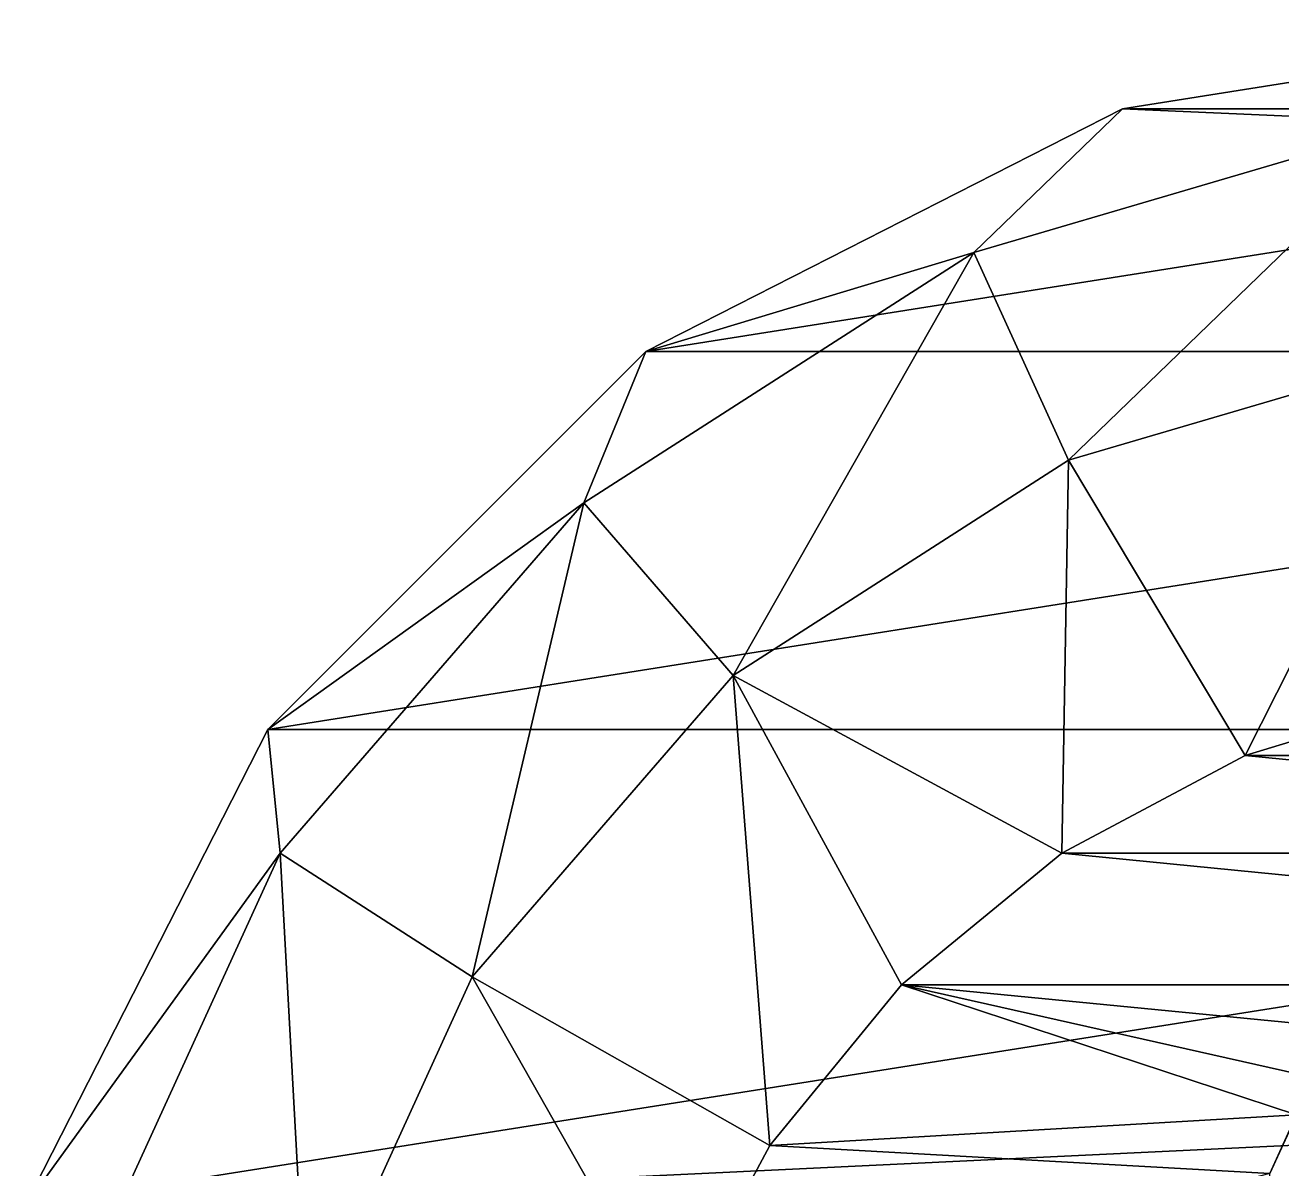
# Model space of a CAD drawing. Extents: x -5.6 to 5.6, y -5.6 to 5.6.
# Drawn here: x -5.367 to -1.217, y 1.866 to 5.643 of the extents above; entities that cross this region are included whole.
import ezdxf

# ---------------------------------------------------------------- set-up
doc = ezdxf.new("R2010")
doc.units = 0

msp = doc.modelspace()

# ---------------------------------------------------------------- linework, layer by layer
for points in [[(1.743422, 5.366553), (0, 5.642665), (-1.743422, 5.366553)], [(-0.765419, 5.323607, -1.322568), (-1.743422, 5.366553), (0, 5.642665)], [(1.743422, 5.366553), (-1.743422, 5.366553), (-3.316539, 4.565048)], [(-2.234248, 4.89232, -1.322568), (-3.316539, 4.565048), (-1.743422, 5.366553)], [(3.316539, 4.565048), (1.743422, 5.366553), (-3.316539, 4.565048)], [(-0.765419, 5.323607, -1.322568), (-2.234248, 4.89232, -1.322568), (-1.743422, 5.366553)], [(-1.920914, 4.206215, -2.443872), (-2.234248, 4.89232, -1.322568), (-0.765419, 5.323607, -1.322568)], [(-0.658076, 4.577018, -2.443872), (-1.920914, 4.206215, -2.443872), (-0.765419, 5.323607, -1.322568)], [(-2.234248, 4.89232, -1.322568), (-3.522071, 4.064686, -1.322568), (-3.316539, 4.565048)], [(-3.028131, 3.49465, -2.443872), (-3.522071, 4.064686, -1.322568), (-2.234248, 4.89232, -1.322568)], [(-1.920914, 4.206215, -2.443872), (-3.028131, 3.49465, -2.443872), (-2.234248, 4.89232, -1.322568)], [(3.316539, 4.565048), (-3.316539, 4.565048), (-4.565048, 3.316539)], [(-3.522071, 4.064686, -1.322568), (-4.565048, 3.316539), (-3.316539, 4.565048)], [(4.565048, 3.316539), (3.316539, 4.565048), (-4.565048, 3.316539)], [(-1.338398, 3.23118, -3.187745), (-1.920914, 4.206215, -2.443872), (-0.658076, 4.577018, -2.443872)], [(-0.682106, 3.430265, -3.187745), (-1.338398, 3.23118, -3.187745), (-0.658076, 4.577018, -2.443872)], [(-1.943242, 2.907885, -3.187745), (-3.028131, 3.49465, -2.443872), (-1.920914, 4.206215, -2.443872)], [(-1.338398, 3.23118, -3.187745), (-1.943242, 2.907885, -3.187745), (-1.920914, 4.206215, -2.443872)], [(-3.522071, 4.064686, -1.322568), (-4.524557, 2.907756, -1.322568), (-4.565048, 3.316539)], [(-3.890027, 2.499969, -2.443872), (-4.524557, 2.907756, -1.322568), (-3.522071, 4.064686, -1.322568)], [(-3.028131, 3.49465, -2.443872), (-3.890027, 2.499969, -2.443872), (-3.522071, 4.064686, -1.322568)], [(-2.907885, 1.943242, -3.187745), (-3.890027, 2.499969, -2.443872), (-3.028131, 3.49465, -2.443872)], [(-2.473073, 2.473073, -3.187745), (-2.907885, 1.943242, -3.187745), (-3.028131, 3.49465, -2.443872)], [(-1.943242, 2.907885, -3.187745), (-2.473073, 2.473073, -3.187745), (-3.028131, 3.49465, -2.443872)], [(1.338398, 3.23118, -3.187745), (-1.338398, 3.23118, -3.187745), (-0.682106, 3.430265, -3.187745)], [(4.565048, 3.316539), (-4.565048, 3.316539), (-5.366553, 1.743422)], [(-4.524557, 2.907756, -1.322568), (-5.366553, 1.743422), (-4.565048, 3.316539)], [(0.00011, 1.999973), (4.565048, 3.316539), (-5.366553, 1.743422)], [(1.943242, 2.907885, -3.187745), (-1.943242, 2.907885, -3.187745), (-1.338398, 3.23118, -3.187745)], [(1.943242, 2.907885, -3.187745), (-1.338398, 3.23118, -3.187745), (1.338398, 3.23118, -3.187745)], [(-4.524557, 2.907756, -1.322568), (-5.16049, 1.515257, -1.322568), (-5.366553, 1.743422)], [(-4.436776, 1.302755, -2.443872), (-5.16049, 1.515257, -1.322568), (-4.524557, 2.907756, -1.322568)], [(-3.890027, 2.499969, -2.443872), (-4.436776, 1.302755, -2.443872), (-4.524557, 2.907756, -1.322568)], [(2.473073, 2.473073, -3.187745), (-2.473073, 2.473073, -3.187745), (-1.943242, 2.907885, -3.187745)], [(2.473073, 2.473073, -3.187745), (-1.943242, 2.907885, -3.187745), (1.943242, 2.907885, -3.187745)], [(-3.23118, 1.338398, -3.187745), (-4.436776, 1.302755, -2.443872), (-3.890027, 2.499969, -2.443872)], [(-2.907885, 1.943242, -3.187745), (-3.23118, 1.338398, -3.187745), (-3.890027, 2.499969, -2.443872)], [(-1.167925, 2.04447, -3.187745), (-2.907885, 1.943242, -3.187745), (-2.473073, 2.473073, -3.187745)], [(1.313838, 2.104873, -3.187745), (-2.473073, 2.473073, -3.187745), (2.473073, 2.473073, -3.187745)], [(-0.975003, 2.136406, -3.187745), (-1.167925, 2.04447, -3.187745), (-2.473073, 2.473073, -3.187745)], [(1.313838, 2.104873, -3.187745), (-0.975003, 2.136406, -3.187745), (-2.473073, 2.473073, -3.187745)], [(-1.167925, 2.04447, -3.187745), (-1.256508, 1.85029, -3.187745), (-2.907885, 1.943242, -3.187745)], [(-1.256508, 1.85029, -1.687745), (-1.167925, 2.04447, -3.187745), (-1.167885, 2.044576, -1.687745)], [(-1.256508, 1.85029, -1.687745), (-1.167885, 2.044576, -1.687745), (-1.237205, -2.152701, -1.687745)], [(-1.256508, 1.85029, -1.687745), (-1.256508, 1.85029, -3.187745), (-1.167925, 2.04447, -3.187745)], [(-1.167885, 2.044576, -1.687745), (-1.166687, -2.169905, -1.687745), (-1.237205, -2.152701, -1.687745)], [(-1.000292, 1.731872), (0.00011, 1.999973), (-5.366553, 1.743422)], [(-1.256508, 1.85029, -3.187745), (-3.23118, 1.338398, -3.187745), (-2.907885, 1.943242, -3.187745)]]:
    msp.add_3dface(points)

doc.saveas('drawing.dxf')
